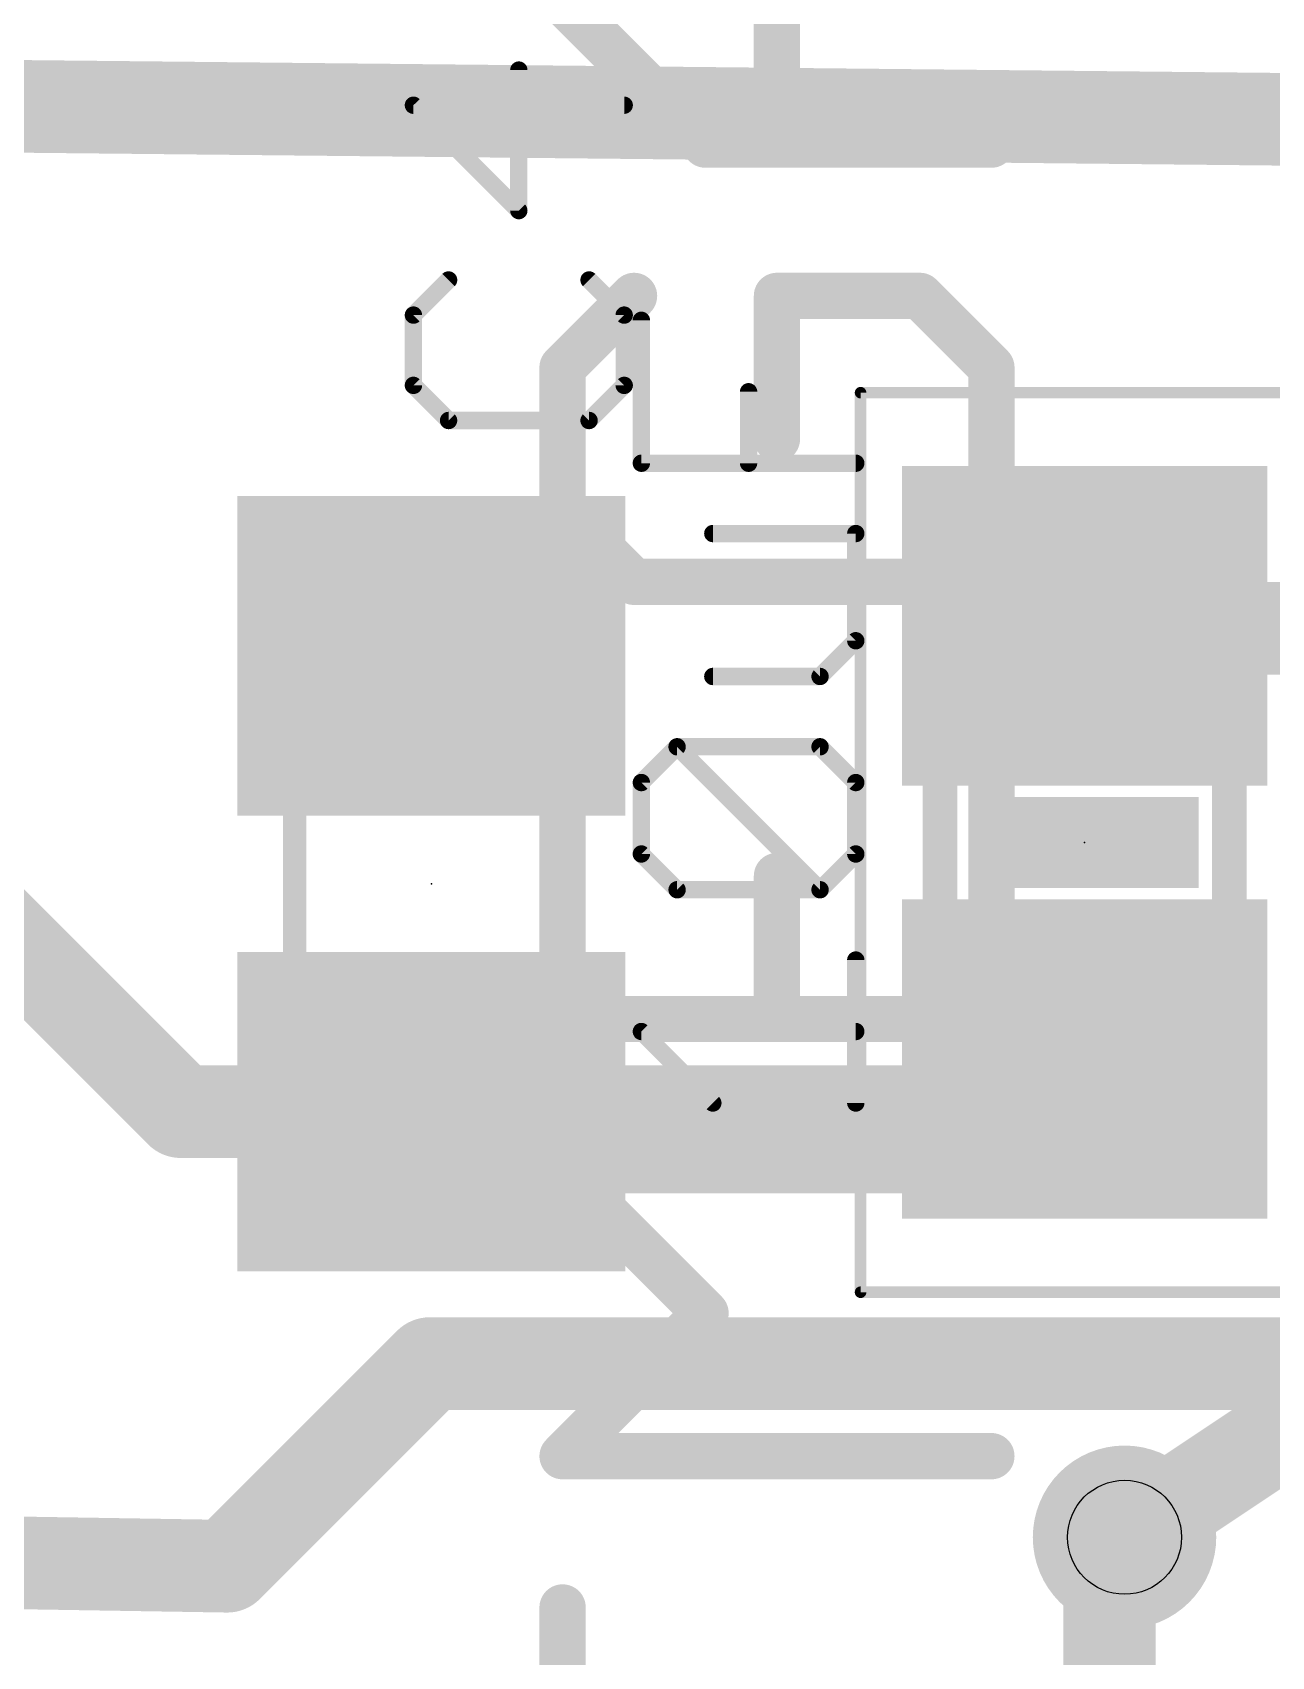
# Model space of a CAD drawing. Extents: x -7.5 to 53.1, y 33.1 to 75.6.
# Drawn here: x 13.12 to 18.55, y 54.21 to 61.34 of the extents above; entities that cross this region are included whole.
import ezdxf

# ---------------------------------------------------------------- set-up
doc = ezdxf.new("R2010")
doc.units = 0
for name, color, linetype in [('1', 22, 'CONTINUOUS'), ('16', 175, 'CONTINUOUS'), ('18', 82, 'CONTINUOUS'), ('23', 7, 'CONTINUOUS'), ('25', 253, 'CONTINUOUS'), ('27', 253, 'CONTINUOUS'), ('29', 253, 'CONTINUOUS'), ('31', 253, 'CONTINUOUS'), ('35', 253, 'CONTINUOUS'), ('39', 22, 'CONTINUOUS'), ('44', 253, 'CONTINUOUS'), ('51', 53, 'CONTINUOUS')]:
    doc.layers.add(name, color=color, linetype=linetype)

# ---------------------------------------------------------------- blocks, each defined once
blk = doc.blocks.new('RECT')
blk.add_solid([(-0.5, -0.5), (0.5, -0.5), (-0.5, 0.5), (0.5, 0.5)])
blk = doc.blocks.new('ROUNDV')
at = {"const_width": 0.5}
blk.add_lwpolyline([(0, -0.25, 1), (0, 0.25, 1), (0, -0.25)], format="xyb", dxfattribs=at)

msp = doc.modelspace()

# ---------------------------------------------------------------- linework, layer by layer
at = {"layer": '1'}
for points, const_width in [([(4.2612, 61.087), (36.297, 60.96)], 0.254), ([(11.0555, 59.3155), (13.767, 56.604)], 0.4064), ([(17.732, 58.735), (17.7422, 58.7248)], 0.4064), ([(17.7422, 58.7248), (22.606, 58.7248)], 0.4064), ([(17.732, 56.835), (17.501, 56.604)], 0.4064), ([(13.767, 56.604), (14.866, 56.604)], 0.4064), ([(17.501, 56.604), (14.866, 56.604)], 0.4064), ([(19.431, 55.753), (17.907, 54.737)], 0.4064)]:
    msp.add_lwpolyline(points, dxfattribs=dict(at, const_width=const_width))
at = {"layer": '1', "const_width": 0.2032}
for points in [[(17.8038, 58.8068, 1), (17.6602, 58.6632)], [(17.7422, 58.8264, 1), (17.7422, 58.6232)], [(17.6704, 58.653, 1), (17.814, 58.7966)], [(17.8038, 56.7632, 1), (17.6602, 56.9068)], [(13.767, 56.7056, 1), (13.767, 56.5024)], [(14.866, 56.7056, 1), (14.866, 56.5024)], [(14.866, 56.5024, 1), (14.866, 56.7056)], [(17.501, 56.5024, 1), (17.501, 56.7056)], [(13.6952, 56.5322, 1), (13.8388, 56.6758)], [(17.4292, 56.6758, 1), (17.5728, 56.5322)], [(17.8506, 54.8215, 1), (17.9634, 54.6525)]]:
    msp.add_lwpolyline(points, format="xyb", dxfattribs=at)
at = {"layer": '16', "const_width": 0.4064}
for points in [[(4.5108, 61.1016), (36.043, 60.779)], [(13.97, 54.61), (14.859, 55.499)], [(14.859, 55.499), (18.796, 55.499)], [(6.096, 54.737), (13.97, 54.61)], [(17.907, 54.737), (17.841, 54.671)], [(17.841, 54.671), (17.841, 48.133)]]:
    msp.add_lwpolyline(points, dxfattribs=at)
at = {"layer": '16', "const_width": 0.2032}
for points in [[(14.859, 55.6006, 1), (14.859, 55.3974)], [(14.9308, 55.4272, 1), (14.7872, 55.5708)], [(17.9788, 54.6652, 1), (17.8352, 54.8088)], [(17.9426, 54.671, 1), (17.7394, 54.671)], [(13.9684, 54.5084, 1), (13.9716, 54.7116)], [(17.7692, 54.7428, 1), (17.9128, 54.5992)], [(13.8982, 54.6818, 1), (14.0418, 54.5382)]]:
    msp.add_lwpolyline(points, format="xyb", dxfattribs=at)
at = {"layer": '23'}
for p in [(17.732, 57.785), (14.866, 57.604)]:
    msp.add_point(p, dxfattribs=at)
at = {"layer": '25', "const_width": 0.0762}
for points in [[(15.2496, 60.5569), (15.2496, 61.1733)], [(15.7119, 61.0192), (14.7873, 61.0192)], [(14.7873, 61.0192), (15.2496, 60.5569)], [(14.9414, 60.2525), (14.7873, 60.0984)], [(15.7119, 60.0984), (15.5578, 60.2525)], [(14.7873, 60.0984), (14.7873, 59.7902)], [(15.7119, 59.7902), (15.7119, 60.0984)], [(14.7873, 59.7902), (14.9414, 59.6361)], [(15.5578, 59.6361), (15.7119, 59.7902)], [(14.9414, 59.6361), (15.5578, 59.6361)]]:
    msp.add_lwpolyline(points, dxfattribs=at)
at = {"layer": '25', "const_width": 0.0381}
for points in [[(15.2687, 61.1733, 1), (15.2306, 61.1733)], [(14.7873, 61.0382, 1), (14.7873, 61.0001)], [(14.8008, 61.0326, 1), (14.7738, 61.0057)], [(15.7119, 61.0001, 1), (15.7119, 61.0382)], [(15.2306, 60.5569, 1), (15.2687, 60.5569)], [(15.2361, 60.5434, 1), (15.2631, 60.5704)], [(14.9549, 60.239, 1), (14.9279, 60.266)], [(15.5713, 60.266, 1), (15.5443, 60.239)], [(14.8064, 60.0984, 1), (14.7683, 60.0984)], [(14.7738, 60.1119, 1), (14.8008, 60.0849)], [(15.7309, 60.0984, 1), (15.6928, 60.0984)], [(15.6984, 60.0849, 1), (15.7254, 60.1119)], [(14.8008, 59.8037, 1), (14.7738, 59.7767)], [(14.7683, 59.7902, 1), (14.8064, 59.7902)], [(15.6928, 59.7902, 1), (15.7309, 59.7902)], [(15.7254, 59.7767, 1), (15.6984, 59.8037)], [(14.9414, 59.6552, 1), (14.9414, 59.6171)], [(14.9279, 59.6226, 1), (14.9549, 59.6496)], [(15.5443, 59.6496, 1), (15.5713, 59.6226)], [(15.5578, 59.6171, 1), (15.5578, 59.6552)]]:
    msp.add_lwpolyline(points, format="xyb", dxfattribs=at)
at = {"layer": '27'}
for points, const_width in [([(16.3822, 60.8463), (16.3822, 62.1004)], 0.2032), ([(16.0687, 60.8463), (15.4416, 61.4733)], 0.2032), ([(17.3228, 60.8463), (16.0687, 60.8463)], 0.2032), ([(15.7551, 60.1826), (15.4416, 59.8691)], 0.2032), ([(17.0093, 60.1826), (16.3822, 60.1826)], 0.2032), ([(16.3822, 60.1826), (16.3822, 59.5555)], 0.2032), ([(17.3228, 59.8691), (17.0093, 60.1826)], 0.2032), ([(15.7873, 59.4487), (15.7873, 60.0757)], 0.0762), ([(15.4416, 59.8691), (15.4416, 59.242)], 0.2032), ([(17.3228, 59.242), (17.3228, 59.8691)], 0.2032), ([(16.2576, 59.4487), (16.2576, 59.7622)], 0.0762), ([(16.7279, 59.4487), (15.7873, 59.4487)], 0.0762), ([(15.4416, 59.242), (15.7551, 58.9285)], 0.2032), ([(17.0093, 58.9285), (17.3228, 59.242)], 0.2032), ([(16.7279, 59.1402), (16.1008, 59.1402)], 0.0762), ([(16.7279, 58.6699), (16.7279, 59.1402)], 0.0762), ([(15.7551, 58.9285), (17.0093, 58.9285)], 0.2032), ([(16.5711, 58.5131), (16.7279, 58.6699)], 0.0762), ([(16.1008, 58.5131), (16.5711, 58.5131)], 0.0762), ([(15.4416, 58.2648), (15.4416, 57.0106)], 0.2032), ([(17.3228, 57.0106), (17.3228, 58.2648)], 0.2032), ([(15.7873, 58.0479), (15.9441, 58.2047)], 0.0762), ([(15.9441, 58.2047), (16.5711, 58.2047)], 0.0762), ([(16.5711, 57.5776), (15.9441, 58.2047)], 0.0762), ([(16.5711, 58.2047), (16.7279, 58.0479)], 0.0762), ([(15.7873, 57.7344), (15.7873, 58.0479)], 0.0762), ([(16.7279, 58.0479), (16.7279, 57.7344)], 0.0762), ([(15.9441, 57.5776), (15.7873, 57.7344)], 0.0762), ([(16.3822, 57.0106), (16.3822, 57.6377)], 0.2032), ([(16.7279, 57.7344), (16.5711, 57.5776)], 0.0762), ([(16.5711, 57.5776), (15.9441, 57.5776)], 0.0762), ([(16.7279, 56.6421), (16.7279, 57.2692)], 0.0762), ([(15.4416, 57.0106), (17.3228, 57.0106)], 0.2032), ([(16.1008, 56.6421), (15.7873, 56.9556)], 0.0762), ([(15.7873, 56.9556), (16.7279, 56.9556)], 0.0762), ([(16.0687, 55.7199), (15.4416, 56.347)], 0.2032), ([(15.4416, 56.347), (17.3228, 56.347)], 0.2032), ([(15.4416, 55.0928), (16.0687, 55.7199)], 0.2032), ([(17.3228, 55.0928), (15.4416, 55.0928)], 0.2032), ([(15.4416, 53.175), (15.4416, 54.4291)], 0.2032)]:
    msp.add_lwpolyline(points, dxfattribs=dict(at, const_width=const_width))
for points, const_width in [([(16.0687, 60.8971, 1), (16.0687, 60.7955)], 0.1016), ([(16.0327, 60.8103, 1), (16.1046, 60.8822)], 0.1016), ([(17.3228, 60.7955, 1), (17.3228, 60.8971)], 0.1016), ([(16.3314, 60.8463, 1), (16.433, 60.8463)], 0.1016), ([(15.791, 60.1467, 1), (15.7192, 60.2185)], 0.1016), ([(16.3822, 60.2334, 1), (16.3822, 60.1318)], 0.1016), ([(16.433, 60.1826, 1), (16.3314, 60.1826)], 0.1016), ([(17.0452, 60.2185, 1), (16.9733, 60.1467)], 0.1016), ([(17.0093, 60.1318, 1), (17.0093, 60.2334)], 0.1016), ([(15.8063, 60.0757, 1), (15.7682, 60.0757)], 0.0381), ([(15.4924, 59.8691, 1), (15.3908, 59.8691)], 0.1016), ([(15.4057, 59.905, 1), (15.4775, 59.8331)], 0.1016), ([(17.3736, 59.8691, 1), (17.272, 59.8691)], 0.1016), ([(17.2869, 59.8331, 1), (17.3587, 59.905)], 0.1016), ([(16.2767, 59.7622, 1), (16.2386, 59.7622)], 0.0381), ([(16.3314, 59.5555, 1), (16.433, 59.5555)], 0.1016), ([(15.7873, 59.4677, 1), (15.7873, 59.4296)], 0.0381), ([(15.7682, 59.4487, 1), (15.8063, 59.4487)], 0.0381), ([(16.2386, 59.4487, 1), (16.2767, 59.4487)], 0.0381), ([(16.7279, 59.4296, 1), (16.7279, 59.4677)], 0.0381), ([(15.4775, 59.2779, 1), (15.4057, 59.2061)], 0.1016), ([(15.3908, 59.242, 1), (15.4924, 59.242)], 0.1016), ([(17.272, 59.242, 1), (17.3736, 59.242)], 0.1016), ([(17.3587, 59.2061, 1), (17.2869, 59.2779)], 0.1016), ([(16.1008, 59.1593, 1), (16.1008, 59.1212)], 0.0381), ([(16.747, 59.1402, 1), (16.7089, 59.1402)], 0.0381), ([(16.7279, 59.1212, 1), (16.7279, 59.1593)], 0.0381), ([(15.7551, 58.9793, 1), (15.7551, 58.8777)], 0.1016), ([(15.7192, 58.8925, 1), (15.791, 58.9644)], 0.1016), ([(16.9733, 58.9644, 1), (17.0452, 58.8925)], 0.1016), ([(17.0093, 58.8777, 1), (17.0093, 58.9793)], 0.1016), ([(16.7414, 58.6564, 1), (16.7144, 58.6834)], 0.0381), ([(16.7089, 58.6699, 1), (16.747, 58.6699)], 0.0381), ([(16.1008, 58.5322, 1), (16.1008, 58.4941)], 0.0381), ([(16.5577, 58.5266, 1), (16.5846, 58.4997)], 0.0381), ([(16.5711, 58.4941, 1), (16.5711, 58.5322)], 0.0381), ([(15.4924, 58.2648, 1), (15.3908, 58.2648)], 0.1016), ([(17.3736, 58.2648, 1), (17.272, 58.2648)], 0.1016), ([(15.9575, 58.2182, 1), (15.9306, 58.1912)], 0.0381), ([(15.9441, 58.2237, 1), (15.9441, 58.1856)], 0.0381), ([(15.9575, 58.1912, 1), (15.9306, 58.2182)], 0.0381), ([(16.5846, 58.2182, 1), (16.5577, 58.1912)], 0.0381), ([(16.5711, 58.1856, 1), (16.5711, 58.2237)], 0.0381), ([(15.8063, 58.0479, 1), (15.7682, 58.0479)], 0.0381), ([(15.7738, 58.0614, 1), (15.8008, 58.0344)], 0.0381), ([(16.747, 58.0479, 1), (16.7089, 58.0479)], 0.0381), ([(16.7144, 58.0344, 1), (16.7414, 58.0614)], 0.0381), ([(15.8008, 57.7479, 1), (15.7738, 57.7209)], 0.0381), ([(15.7682, 57.7344, 1), (15.8063, 57.7344)], 0.0381), ([(16.433, 57.6377, 1), (16.3314, 57.6377)], 0.1016), ([(16.7089, 57.7344, 1), (16.747, 57.7344)], 0.0381), ([(16.7414, 57.7209, 1), (16.7144, 57.7479)], 0.0381), ([(15.9441, 57.5967, 1), (15.9441, 57.5586)], 0.0381), ([(15.9306, 57.5641, 1), (15.9575, 57.5911)], 0.0381), ([(16.5577, 57.5911, 1), (16.5846, 57.5641)], 0.0381), ([(16.5577, 57.5641, 1), (16.5846, 57.5911)], 0.0381), ([(16.5711, 57.5586, 1), (16.5711, 57.5967)], 0.0381), ([(16.747, 57.2692, 1), (16.7089, 57.2692)], 0.0381), ([(15.4416, 57.0614, 1), (15.4416, 56.9598)], 0.1016), ([(17.3228, 56.9598, 1), (17.3228, 57.0614)], 0.1016), ([(15.3908, 57.0106, 1), (15.4924, 57.0106)], 0.1016), ([(16.3314, 57.0106, 1), (16.433, 57.0106)], 0.1016), ([(17.272, 57.0106, 1), (17.3736, 57.0106)], 0.1016), ([(15.8008, 56.9691, 1), (15.7738, 56.9422)], 0.0381), ([(15.7873, 56.9747, 1), (15.7873, 56.9366)], 0.0381), ([(16.7279, 56.9366, 1), (16.7279, 56.9747)], 0.0381), ([(16.0874, 56.6286, 1), (16.1143, 56.6556)], 0.0381), ([(16.7089, 56.6421, 1), (16.747, 56.6421)], 0.0381), ([(15.4775, 56.3829, 1), (15.4057, 56.311)], 0.1016), ([(15.4416, 56.3978, 1), (15.4416, 56.2962)], 0.1016), ([(17.3228, 56.2962, 1), (17.3228, 56.3978)], 0.1016), ([(16.1046, 55.684, 1), (16.0327, 55.7558)], 0.1016), ([(16.0327, 55.684, 1), (16.1046, 55.7558)], 0.1016), ([(15.4416, 55.1436, 1), (15.4416, 55.042)], 0.1016), ([(15.4057, 55.1287, 1), (15.4775, 55.0569)], 0.1016), ([(17.3228, 55.042, 1), (17.3228, 55.1436)], 0.1016), ([(15.4924, 54.4291, 1), (15.3908, 54.4291)], 0.1016)]:
    msp.add_lwpolyline(points, format="xyb", dxfattribs=dict(at, const_width=const_width))
at = {"layer": '39', "const_width": 0.0508}
for points in [[(16.749, 55.812), (16.749, 59.758)], [(16.749, 59.758), (18.715, 59.758)], [(18.715, 55.812), (16.749, 55.812)]]:
    msp.add_lwpolyline(points, dxfattribs=at)
at = {"layer": '39', "const_width": 0.0254}
for points in [[(16.7617, 59.758, 1), (16.7363, 59.758)], [(16.749, 59.7707, 1), (16.749, 59.7453)], [(16.749, 55.8247, 1), (16.749, 55.7993)], [(16.7363, 55.812, 1), (16.7617, 55.812)]]:
    msp.add_lwpolyline(points, format="xyb", dxfattribs=at)
at = {"layer": '44'}
msp.add_circle((17.907, 54.737), 0.25, dxfattribs=at)
at = {"layer": '51'}
for points, const_width in [([(14.266, 56.679), (14.266, 58.529)], 0.1016), ([(15.466, 58.529), (15.466, 56.679)], 0.1016), ([(17.097, 57.375), (17.097, 58.195)], 0.1524), ([(18.367, 57.375), (18.367, 58.195)], 0.1524)]:
    msp.add_lwpolyline(points, dxfattribs=dict(at, const_width=const_width))
for points, const_width in [([(14.2914, 58.529, 1), (14.2406, 58.529)], 0.0508), ([(15.4914, 58.529, 1), (15.4406, 58.529)], 0.0508), ([(17.1351, 58.195, 1), (17.0589, 58.195)], 0.0762), ([(18.4051, 58.195, 1), (18.3289, 58.195)], 0.0762), ([(17.0589, 57.375, 1), (17.1351, 57.375)], 0.0762), ([(18.3289, 57.375, 1), (18.4051, 57.375)], 0.0762), ([(14.2406, 56.679, 1), (14.2914, 56.679)], 0.0508), ([(15.4406, 56.679, 1), (15.4914, 56.679)], 0.0508)]:
    msp.add_lwpolyline(points, format="xyb", dxfattribs=dict(at, const_width=const_width))

# ---------------------------------------------------------------- block references
at = {"layer": '1', "xscale": 1.3, "rotation": 90}
for p, yscale in [((17.732, 58.735), 1.5), ((14.866, 58.604), 1.6), ((17.732, 56.835), 1.5), ((14.866, 56.604), 1.6)]:
    msp.add_blockref('RECT', p, dxfattribs=dict(at, yscale=yscale))
at = {"layer": '18', "xscale": 0.8048, "yscale": 0.8048}
msp.add_blockref('ROUNDV', (17.907, 54.737), dxfattribs=at)
msp.add_blockref('ROUNDV', (17.907, 54.737), dxfattribs=at)
at = {"layer": '29', "xscale": 1.4016, "rotation": 90}
for p, yscale in [((17.732, 58.735), 1.6016), ((14.866, 58.604), 1.7016), ((17.732, 56.835), 1.6016), ((14.866, 56.604), 1.7016)]:
    msp.add_blockref('RECT', p, dxfattribs=dict(at, yscale=yscale))
at = {"layer": '31', "xscale": 1.3, "rotation": 90}
for p, yscale in [((17.732, 58.735), 1.5), ((14.866, 58.604), 1.6), ((17.732, 56.835), 1.5), ((14.866, 56.604), 1.6)]:
    msp.add_blockref('RECT', p, dxfattribs=dict(at, yscale=yscale))
at = {"layer": '35', "xscale": 0.3998, "yscale": 1.0002, "rotation": 90}
msp.add_blockref('RECT', (17.732, 57.785), dxfattribs=at)
at = {"layer": '51', "rotation": 90}
for p, xscale, yscale in [((17.7305, 58.5164), 0.65, 1.4), ((14.866, 58.354), 0.5, 1.3), ((17.7305, 57.0432), 0.65, 1.4), ((14.866, 56.854), 0.5, 1.3)]:
    msp.add_blockref('RECT', p, dxfattribs=dict(at, xscale=xscale, yscale=yscale))

doc.saveas('drawing.dxf')
